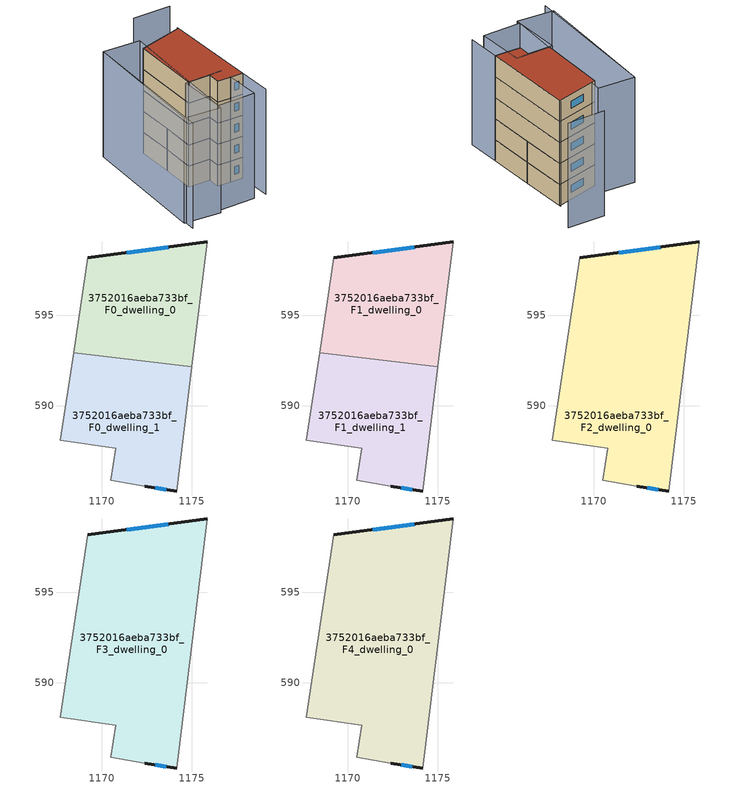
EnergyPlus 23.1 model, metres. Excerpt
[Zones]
3752016aeba733bf_F0_dwelling_0
 floor ground (EU_floor_Construction): 1175.86,599.08 1175.02,592.14 1168.44,592.94 1169.24,598.21 z0
 wall outside (EU_wall_Construction): 1175.86,599.08 1169.24,598.21 z0:3
 wall adiabatic (EU_wall_Construction): 1169.24,598.21 1168.44,592.94 / 1175.02,592.14 1175.86,599.08 z0:3
 wall to 3752016aeba733bf_F0_dwelling_1 (EU_wall_Construction): 1168.44,592.94 1175.02,592.14 z0:3
 window (EU_Window_Construction): 1173.71,598.79 1171.39,598.49 z0.98:2.02
3752016aeba733bf_F0_dwelling_1
 floor ground (EU_floor_Construction): 1175.02,592.14 1174.18,585.26 1172.4,585.51 1170.51,585.86 1170.8,587.64 1167.71,588.08 1168.44,592.94 z0
 wall outside (EU_wall_Construction): 1172.4,585.51 1174.18,585.26 z0:3
 wall adiabatic (EU_wall_Construction): 1168.44,592.94 1167.71,588.08 1170.8,587.64 1170.51,585.86 1172.4,585.51 / 1174.18,585.26 1175.02,592.14 z0:3
 window (EU_Window_Construction): 1172.98,585.43 1173.6,585.34 z0.98:2.02
3752016aeba733bf_F1_dwelling_0
 floor to 3752016aeba733bf_F0_dwelling_0 (EU_floor_Construction): 1175.86,599.08 1175.02,592.14 1168.44,592.94 1169.24,598.21 z3
 wall outside (EU_wall_Construction): 1175.86,599.08 1169.24,598.21 z3:6
 wall adiabatic (EU_wall_Construction): 1169.24,598.21 1168.44,592.94 / 1175.02,592.14 1175.86,599.08 z3:6
 wall to 3752016aeba733bf_F1_dwelling_1 (EU_wall_Construction): 1168.44,592.94 1175.02,592.14 z3:6
 window (EU_Window_Construction): 1173.71,598.79 1171.39,598.49 z3.98:5.02
3752016aeba733bf_F1_dwelling_1
 floor to 3752016aeba733bf_F0_dwelling_1 (EU_floor_Construction): 1175.02,592.14 1174.18,585.26 1172.4,585.51 1170.51,585.86 1170.8,587.64 1167.71,588.08 1168.44,592.94 z3
 wall outside (EU_wall_Construction): 1172.4,585.51 1174.18,585.26 z3:6
 wall adiabatic (EU_wall_Construction): 1168.44,592.94 1167.71,588.08 1170.8,587.64 1170.51,585.86 1172.4,585.51 / 1174.18,585.26 1175.02,592.14 z3:6
 window (EU_Window_Construction): 1172.98,585.43 1173.6,585.34 z3.98:5.02
3752016aeba733bf_F2_dwelling_0
 floor to 3752016aeba733bf_F1_dwelling_0 (EU_floor_Construction): 1175.86,599.08 1175.02,592.14 1168.45,592.94 1169.24,598.21 z6
 floor to 3752016aeba733bf_F1_dwelling_1 (EU_floor_Construction): 1175.02,592.14 1174.18,585.26 1172.4,585.51 1170.51,585.86 1170.8,587.64 1167.71,588.08 1168.45,592.94 z6
 wall outside (EU_wall_Construction): 1172.4,585.51 1174.18,585.26 / 1175.86,599.08 1169.24,598.21 z6:9
 wall adiabatic (EU_wall_Construction): 1169.24,598.21 1167.71,588.08 1170.8,587.64 1170.51,585.86 1172.4,585.51 / 1174.18,585.26 1175.86,599.08 z6:9
 window (EU_Window_Construction): 1172.98,585.43 1173.6,585.34 / 1173.71,598.79 1171.39,598.49 z6.98:8.02
3752016aeba733bf_F3_dwelling_0
 floor to 3752016aeba733bf_F2_dwelling_0 (EU_floor_Construction): 1175.86,599.08 1174.18,585.26 1172.4,585.51 1170.51,585.86 1170.8,587.64 1167.71,588.08 1169.24,598.21 z9
 wall outside (EU_wall_Construction): 1172.4,585.51 1174.18,585.26 / 1175.86,599.08 1169.24,598.21 z9:12
 wall adiabatic (EU_wall_Construction): 1169.24,598.21 1167.71,588.08 1170.8,587.64 1170.51,585.86 1172.4,585.51 / 1174.18,585.26 1175.86,599.08 z9:12
 window (EU_Window_Construction): 1172.98,585.43 1173.6,585.34 / 1173.71,598.79 1171.39,598.49 z9.98:11.02
3752016aeba733bf_F4_dwelling_0
 floor to 3752016aeba733bf_F3_dwelling_0 (EU_floor_Construction): 1175.86,599.08 1174.18,585.26 1172.4,585.51 1170.51,585.86 1170.8,587.64 1167.71,588.08 1169.24,598.21 z12
 wall outside (EU_wall_Construction): 1172.4,585.51 1174.18,585.26 / 1175.86,599.08 1169.24,598.21 z12:15
 wall adiabatic (EU_wall_Construction): 1169.24,598.21 1167.71,588.08 1170.8,587.64 1170.51,585.86 1172.4,585.51 / 1174.18,585.26 1175.86,599.08 z12:15
 window (EU_Window_Construction): 1172.98,585.43 1173.6,585.34 / 1173.71,598.79 1171.39,598.49 z12.98:14.02
 roof outside (EU_roof_Construction): 1174.18,585.26 1175.86,599.08 1169.24,598.21 1167.71,588.08 1170.8,587.64 1170.51,585.86 1172.4,585.51 z15
shading: 1173.58,580.33 1175.88,599.28 / 1178.85,603.96 1173.49,604.69 / 1172.63,587.5 1171.8,580.52 / 1171.8,580.52 1166.39,581.16 / 1166.39,581.16 1167.22,588.14 / 1167.22,588.14 1172.63,587.5 / 1161.12,581.66 1164.98,600.96 / 1164.98,600.96 1170.14,599.92 / 1170.14,599.92 1166.28,580.63 / 1166.28,580.63 1161.12,581.66 / 1164.98,600.96 1161.13,580.06 z0:15
[Building]
EU S2 Campaign: North Axis=0; Terrain=City; Solar Distribution=FullExterior
[Site:Location]
Bologna: Latitude=44.5; Longitude=11.25; Time Zone=1; Elevation=37
[SizingPeriod:WeatherFileDays]
AnnualSizingPeriod: Begin Month=1; Begin Day of Month=1; End Month=12; End Day of Month=31; Day of Week for Start Day=Monday; Use Weather File Daylight Saving Period=No; Use Weather File Rain and Snow Indicators=No
[MATERIAL]
EU_InternalMass_Material: Roughness=MediumRough; Thickness=0.1; Conductivity=1; Density=1800; Specific Heat=900; Thermal Absorptance=0.9; Solar Absorptance=0.7; Visible Absorptance=0.7
[MATERIAL:NOMASS] Roughness=MediumRough; Thermal Absorptance=0.9; Solar Absorptance=0.7; Visible Absorptance=0.7
Name | Thermal Resistance
EU_wall_NoMass | 0.905828
EU_roof_NoMass | 0.37593
EU_floor_NoMass | 0.67114
[WINDOWMATERIAL:SIMPLEGLAZINGSYSTEM]
EU_Window_SimpleGlazing: UFactor=4.52486; Solar Heat Gain Coefficient=0.85; Visible Transmittance=0.85
[CONSTRUCTION]
EU_wall_Construction: EU_wall_NoMass
EU_roof_Construction: EU_roof_NoMass
EU_floor_Construction: EU_floor_NoMass
EU_Window_Construction: EU_Window_SimpleGlazing
EU_InternalMass_Construction: EU_InternalMass_Material
[ZONE] Type=1; Multiplier=1; Ceiling Height=autocalculate; Floor Area=autocalculate; Part of Total Floor Area=Yes
Name | Volume
3752016aeba733bf_F0_dwelling_0 | 120.57
3752016aeba733bf_F1_dwelling_0 | 120.569
3752016aeba733bf_F2_dwelling_0 | 241.134
3752016aeba733bf_F3_dwelling_0; 3752016aeba733bf_F4_dwelling_0 | 241.133
3752016aeba733bf_F0_dwelling_1 | 120.575
3752016aeba733bf_F1_dwelling_1 | 120.574
[INTERNALMASS] Construction=EU_InternalMass_Construction
Name | Zone or ZoneList | Surface Area
3752016aeba733bf_F0_dwelling_0_EU_InternalMass | 3752016aeba733bf_F0_dwelling_0 | 40.1899
3752016aeba733bf_F0_dwelling_1_EU_InternalMass | 3752016aeba733bf_F0_dwelling_1 | 40.1918
3752016aeba733bf_F1_dwelling_0_EU_InternalMass | 3752016aeba733bf_F1_dwelling_0 | 40.1899
3752016aeba733bf_F1_dwelling_1_EU_InternalMass | 3752016aeba733bf_F1_dwelling_1 | 40.1918
3752016aeba733bf_F2_dwelling_0_EU_InternalMass | 3752016aeba733bf_F2_dwelling_0 | 80.3781
3752016aeba733bf_F3_dwelling_0_EU_InternalMass | 3752016aeba733bf_F3_dwelling_0 | 80.3781
3752016aeba733bf_F4_dwelling_0_EU_InternalMass | 3752016aeba733bf_F4_dwelling_0 | 80.3781
[OTHEREQUIPMENT] Fuel Type=Electricity; Design Level Calculation Method=Watts/Area; Power per Zone Floor Area=1; Fraction Latent=0; Fraction Radiant=0; Fraction Lost=0; Carbon Dioxide Generation Rate=0; EndUse Subcategory=EU_Step8_InternalGains
Name | Zone or ZoneList or Space or SpaceList | Schedule
EU_Step8_InternalGain_3752016aeba733bf_F0_dwelling_0_f000 | 3752016aeba733bf_F0_dwelling_0 | EU_Step8_GainSchedule_3752016aeba733bf_F0_dwelling_0_f000
EU_Step8_InternalGain_3752016aeba733bf_F0_dwelling_1_f000 | 3752016aeba733bf_F0_dwelling_1 | EU_Step8_GainSchedule_3752016aeba733bf_F0_dwelling_1_f000
EU_Step8_InternalGain_3752016aeba733bf_F1_dwelling_0_f000 | 3752016aeba733bf_F1_dwelling_0 | EU_Step8_GainSchedule_3752016aeba733bf_F1_dwelling_0_f000
EU_Step8_InternalGain_3752016aeba733bf_F1_dwelling_1_f000 | 3752016aeba733bf_F1_dwelling_1 | EU_Step8_GainSchedule_3752016aeba733bf_F1_dwelling_1_f000
EU_Step8_InternalGain_3752016aeba733bf_F2_dwelling_0_f000 | 3752016aeba733bf_F2_dwelling_0 | EU_Step8_GainSchedule_3752016aeba733bf_F2_dwelling_0_f000
EU_Step8_InternalGain_3752016aeba733bf_F3_dwelling_0_f000 | 3752016aeba733bf_F3_dwelling_0 | EU_Step8_GainSchedule_3752016aeba733bf_F3_dwelling_0_f000
EU_Step8_InternalGain_3752016aeba733bf_F4_dwelling_0_f000 | 3752016aeba733bf_F4_dwelling_0 | EU_Step8_GainSchedule_3752016aeba733bf_F4_dwelling_0_f000
[ZONEVENTILATION:DESIGNFLOWRATE] Schedule=EU_AlwaysOn; Design Flow Rate Calculation Method=AirChanges/Hour; Air Changes per Hour=0.73129; Ventilation Type=Natural; Fan Pressure Rise=0; Fan Total Efficiency=1; Constant Term Coefficient=1; Temperature Term Coefficient=0; Velocity Term Coefficient=0; Velocity Squared Term Coefficient=0; Minimum Indoor Temperature=-100; Maximum Indoor Temperature=100; Delta Temperature=-100; Minimum Outdoor Temperature=-100; Maximum Outdoor Temperature=100; Maximum Wind Speed=40
Name | Zone or ZoneList or Space or SpaceList
EU_ConstantAir_3752016aeba733bf_F0_dwelling_0 | 3752016aeba733bf_F0_dwelling_0
EU_ConstantAir_3752016aeba733bf_F0_dwelling_1 | 3752016aeba733bf_F0_dwelling_1
EU_ConstantAir_3752016aeba733bf_F1_dwelling_0 | 3752016aeba733bf_F1_dwelling_0
EU_ConstantAir_3752016aeba733bf_F1_dwelling_1 | 3752016aeba733bf_F1_dwelling_1
EU_ConstantAir_3752016aeba733bf_F2_dwelling_0 | 3752016aeba733bf_F2_dwelling_0
EU_ConstantAir_3752016aeba733bf_F3_dwelling_0 | 3752016aeba733bf_F3_dwelling_0
EU_ConstantAir_3752016aeba733bf_F4_dwelling_0 | 3752016aeba733bf_F4_dwelling_0
[HVACTEMPLATE:THERMOSTAT] Constant Heating Setpoint=20; Constant Cooling Setpoint=50
EU_HeatOnly_3752016aeba733bf_F0_dwelling_0; EU_HeatOnly_3752016aeba733bf_F0_dwelling_1; EU_HeatOnly_3752016aeba733bf_F1_dwelling_0; EU_HeatOnly_3752016aeba733bf_F1_dwelling_1; EU_HeatOnly_3752016aeba733bf_F2_dwelling_0; EU_HeatOnly_3752016aeba733bf_F3_dwelling_0; EU_HeatOnly_3752016aeba733bf_F4_dwelling_0
[HVACTEMPLATE:ZONE:IDEALLOADSAIRSYSTEM] System Availability Schedule=EU_AlwaysOn; Maximum Heating Supply Air Temperature=50; Minimum Cooling Supply Air Temperature=13; Maximum Heating Supply Air Humidity Ratio=0.0156; Minimum Cooling Supply Air Humidity Ratio=0.0077; Heating Limit=NoLimit; Cooling Limit=NoLimit; Heating Availability Schedule=EU_AlwaysOn; Cooling Availability Schedule=EU_CoolingOff; Dehumidification Control Type=ConstantSensibleHeatRatio; Cooling Sensible Heat Ratio=0.7; Dehumidification Setpoint=60; Humidification Control Type=None; Humidification Setpoint=30; Outdoor Air Method=None; Outdoor Air Flow Rate per Person=0.00944; Outdoor Air Flow Rate per Zone Floor Area=0; Outdoor Air Flow Rate per Zone=0; Demand Controlled Ventilation Type=None; Outdoor Air Economizer Type=NoEconomizer; Heat Recovery Type=None; Sensible Heat Recovery Effectiveness=0.7; Latent Heat Recovery Effectiveness=0.65
Name | Template Thermostat
3752016aeba733bf_F0_dwelling_0 | EU_HeatOnly_3752016aeba733bf_F0_dwelling_0
3752016aeba733bf_F0_dwelling_1 | EU_HeatOnly_3752016aeba733bf_F0_dwelling_1
3752016aeba733bf_F1_dwelling_0 | EU_HeatOnly_3752016aeba733bf_F1_dwelling_0
3752016aeba733bf_F1_dwelling_1 | EU_HeatOnly_3752016aeba733bf_F1_dwelling_1
3752016aeba733bf_F2_dwelling_0 | EU_HeatOnly_3752016aeba733bf_F2_dwelling_0
3752016aeba733bf_F3_dwelling_0 | EU_HeatOnly_3752016aeba733bf_F3_dwelling_0
3752016aeba733bf_F4_dwelling_0 | EU_HeatOnly_3752016aeba733bf_F4_dwelling_0
[SIZING:ZONE] Zone Cooling Design Supply Air Temperature Input Method=SupplyAirTemperature; Zone Cooling Design Supply Air Temperature=13; Zone Heating Design Supply Air Temperature Input Method=SupplyAirTemperature; Zone Heating Design Supply Air Temperature=50; Zone Cooling Design Supply Air Humidity Ratio=0.008; Zone Heating Design Supply Air Humidity Ratio=0.008; Cooling Design Air Flow Method=DesignDay; Cooling Design Air Flow Rate=0; Cooling Minimum Air Flow per Zone Floor Area=0.000762; Cooling Minimum Air Flow=0; Cooling Minimum Air Flow Fraction=0.2; Heating Design Air Flow Method=DesignDay; Heating Design Air Flow Rate=0; Heating Maximum Air Flow per Zone Floor Area=0.002032; Heating Maximum Air Flow=0.141576; Heating Maximum Air Flow Fraction=0.3; Account for Dedicated Outdoor Air System=No; Dedicated Outdoor Air System Control Strategy=NeutralSupplyAir; Dedicated Outdoor Air Low Setpoint Temperature for Design=autosize; Dedicated Outdoor Air High Setpoint Temperature for Design=autosize; Zone Load Sizing Method=Sensible Load Only No Latent Load; Zone Latent Cooling Design Supply Air Humidity Ratio Input Method=HumidityRatioDifference; Zone Cooling Design Supply Air Humidity Ratio Difference=0.005; Zone Latent Heating Design Supply Air Humidity Ratio Input Method=HumidityRatioDifference; Zone Humidification Design Supply Air Humidity Ratio Difference=0.005
3752016aeba733bf_F0_dwelling_0; 3752016aeba733bf_F0_dwelling_1; 3752016aeba733bf_F1_dwelling_0; 3752016aeba733bf_F1_dwelling_1; 3752016aeba733bf_F2_dwelling_0; 3752016aeba733bf_F3_dwelling_0; 3752016aeba733bf_F4_dwelling_0
[SCHEDULE:CONSTANT]
Name | Hourly Value
EU_AlwaysOn | 1
EU_CoolingOff | 0
[SCHEDULE:FILE] Column Number=1; Rows to Skip at Top=0; Number of Hours of Data=8760; Column Separator=Comma; Interpolate to Timestep=No; Minutes per Item=60; Adjust Schedule for Daylight Savings=Yes
Name | File
EU_Step8_GainSchedule_3752016aeba733bf_F0_dwelling_0_f000 | ../../schedules/3752016aeba733bf/3752016aeba733bf_F0_dwelling_0_f000_gain.csv
EU_Step8_GainSchedule_3752016aeba733bf_F0_dwelling_1_f000 | ../../schedules/3752016aeba733bf/3752016aeba733bf_F0_dwelling_1_f000_gain.csv
EU_Step8_GainSchedule_3752016aeba733bf_F1_dwelling_0_f000 | ../../schedules/3752016aeba733bf/3752016aeba733bf_F1_dwelling_0_f000_gain.csv
EU_Step8_GainSchedule_3752016aeba733bf_F1_dwelling_1_f000 | ../../schedules/3752016aeba733bf/3752016aeba733bf_F1_dwelling_1_f000_gain.csv
EU_Step8_GainSchedule_3752016aeba733bf_F2_dwelling_0_f000 | ../../schedules/3752016aeba733bf/3752016aeba733bf_F2_dwelling_0_f000_gain.csv
EU_Step8_GainSchedule_3752016aeba733bf_F3_dwelling_0_f000 | ../../schedules/3752016aeba733bf/3752016aeba733bf_F3_dwelling_0_f000_gain.csv
EU_Step8_GainSchedule_3752016aeba733bf_F4_dwelling_0_f000 | ../../schedules/3752016aeba733bf/3752016aeba733bf_F4_dwelling_0_f000_gain.csv
